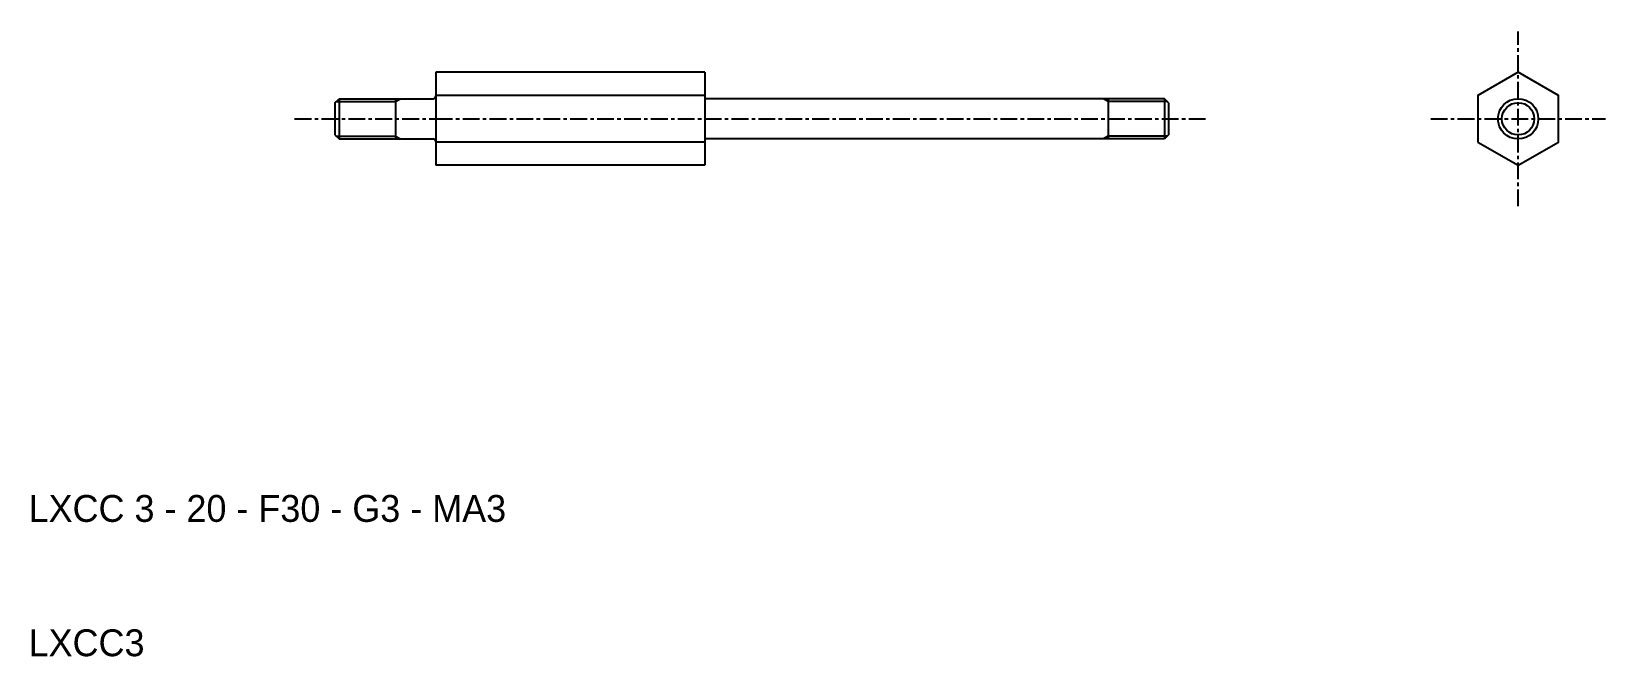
# Model space of a CAD drawing. Extents: x 57 to 174, y 2 to 48.
import ezdxf

# ---------------------------------------------------------------- set-up
doc = ezdxf.new("R2010")
doc.units = 0
doc.linetypes.add('CENTER', pattern=[2, 1.25, -0.25, 0.25, -0.25])
doc.layers.get('0').update_dxf_attribs({"linetype": 'CONTINUOUS'})
doc.layers.add('CENTER', color=1, linetype='CENTER')

msp = doc.modelspace()

# ---------------------------------------------------------------- linework, layer by layer
at = {"color": 7, "linetype": 'CONTINUOUS'}
for p, q in [((86.82, 45.36), (86.82, 38.43)), ((106.82, 45.36), (86.82, 45.36)), ((106.82, 45.36), (106.82, 38.43)), ((79.32, 43.09), (79.62, 43.39)), ((79.62, 43.39), (86.62, 43.39)), ((79.62, 43.39), (79.62, 40.39)), ((83.82, 43.39), (83.82, 40.39)), ((106.82, 43.63), (86.82, 43.63)), ((141.02, 43.39), (106.82, 43.39)), ((136.82, 43.39), (136.82, 40.39)), ((141.02, 43.39), (141.02, 40.39)), ((141.32, 43.09), (141.02, 43.39)), ((79.32, 43.09), (79.32, 40.69)), ((141.32, 43.09), (141.32, 40.69)), ((79.32, 40.69), (79.62, 40.39)), ((79.62, 40.39), (86.62, 40.39)), ((106.82, 40.16), (86.82, 40.16)), ((141.02, 40.39), (106.82, 40.39)), ((141.32, 40.69), (141.02, 40.39)), ((106.82, 38.43), (86.82, 38.43))]:
    msp.add_line(p, q, dxfattribs=at)
at = {"color": 3, "linetype": 'CONTINUOUS'}
for p, q in [((83.82, 43.18), (84.19, 43.39)), ((136.82, 43.18), (136.45, 43.39)), ((79.41, 43.18), (83.82, 43.18)), ((141.24, 43.18), (136.82, 43.18)), ((79.41, 40.61), (83.82, 40.61)), ((83.82, 40.61), (84.19, 40.39)), ((136.82, 40.61), (136.45, 40.39)), ((141.24, 40.61), (136.82, 40.61))]:
    msp.add_line(p, q, dxfattribs=at)
at = {"color": 7, "linetype": 'CONTINUOUS'}
msp.add_lwpolyline([(164.32, 40.16), (167.32, 38.43), (170.32, 40.16), (170.32, 43.63), (167.32, 45.36), (164.32, 43.63)], close=True, dxfattribs=at)
msp.add_circle((167.32, 41.89), 1.5, dxfattribs=at)
at = {"color": 3, "linetype": 'CONTINUOUS'}
msp.add_circle((167.32, 41.89), 1.2, dxfattribs=at)
at = {"color": 7, "linetype": 'CONTINUOUS'}
for centre, start, end in [((86.62, 43.59), 270, 0), ((86.62, 40.19), 0, 90)]:
    msp.add_arc(centre, 0.2, start, end, dxfattribs=at)
at = {"layer": 'CENTER', "color": 1, "linetype": 'CENTER'}
for p, q in [((167.32, 35.39), (167.32, 48.39)), ((76.32, 41.89), (86.82, 41.89)), ((86.82, 41.89), (106.82, 41.89)), ((106.82, 41.89), (144.32, 41.89)), ((160.82, 41.89), (173.82, 41.89))]:
    msp.add_line(p, q, dxfattribs=at)

# ---------------------------------------------------------------- texts
at = {"color": 7, "linetype": 'CONTINUOUS'}
for s, p in [('LXCC 3 - 20 - F30 - G3 - MA3', (56.53, 11.89)), ('LXCC3', (56.53, 1.89))]:
    msp.add_text(s, height=2, dxfattribs=at).set_placement(p)

doc.saveas('drawing.dxf')
